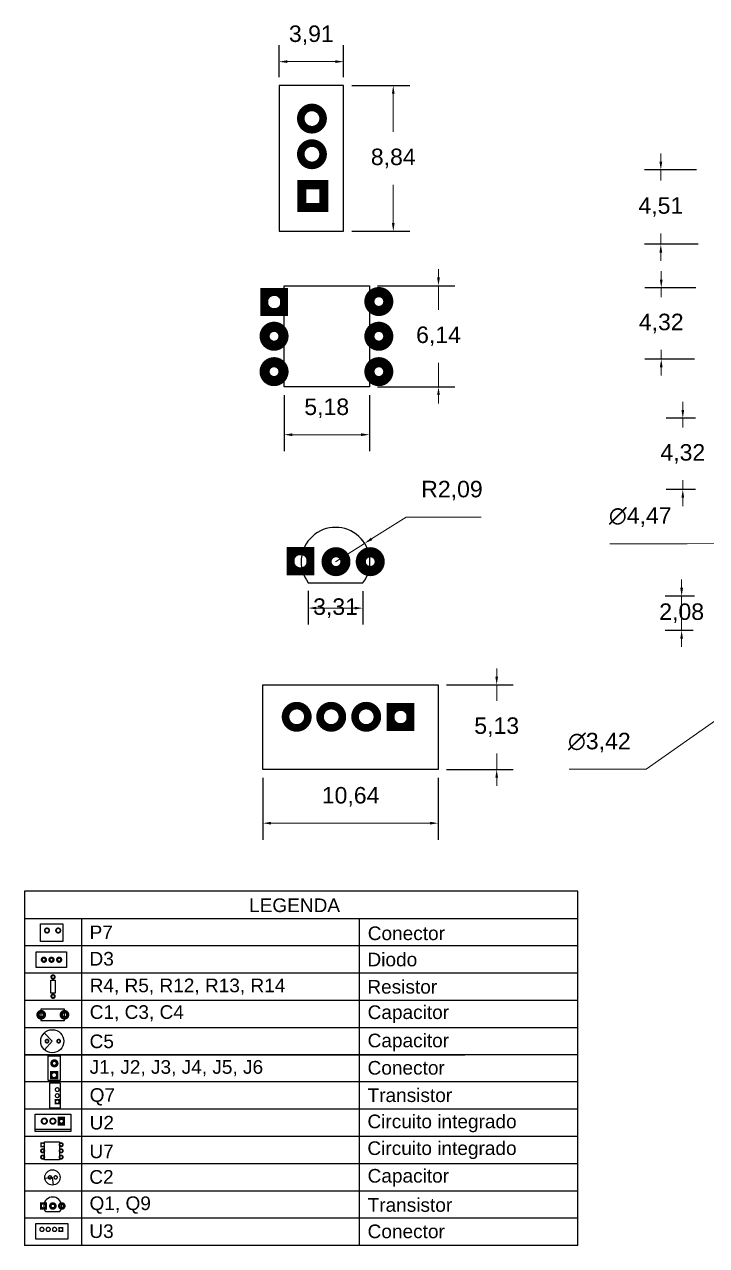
# Model space of a CAD drawing. Header units: millimetres. Extents: x 0 to 2627, y 0 to 23954.
# Drawn here: x 0 to 41.4, y 0 to 74 of the extents above; entities that cross this region are included whole.
import ezdxf

# ---------------------------------------------------------------- set-up
doc = ezdxf.new("R2010")
doc.units = ezdxf.units.MM
doc.layers.add('COTAS', color=7, linetype='Continuous')
doc.layers.add('LEGENDA', color=7, linetype='Continuous')
doc.styles.get("Standard").update_dxf_attribs({"font": 'arial.ttf'})
doc.dimstyles.new('ABNT_PCB_COTAS_MM', dxfattribs={"dimtxt": 1, "dimasz": 0.5, "dimexe": 1, "dimexo": 0.5, "dimgap": 1, "dimtad": 1, "dimtih": 1, "dimtoh": 1, "dimtxsty": 'Standard', "dimcen": 2.5, "dimclrt": 256, "dimadec": 0, "dimazin": 0, "dimtfac": 1, "dimtmove": 0, "dimatfit": 3, "dimfxl": 1, "dimtfillclr": 256, "dimlwd": 18, "dimarcsym": 0})

# ---------------------------------------------------------------- blocks, each defined once
blk = doc.blocks.new('*D32')
at = {"layer": 'COTAS', "color": 0, "linetype": 'Continuous', "lineweight": 18, "transparency": 16777216}
for p, q in [((38.605, 65.721), (38.605, 66.221)), ((38.605, 65.221), (38.605, 64.566)), ((38.605, 60.709), (38.605, 61.364)), ((38.605, 60.209), (38.605, 59.709))]:
    blk.add_line(p, q, dxfattribs=at)
at = {"layer": 'COTAS', "color": 0, "lineweight": -2, "transparency": 16777216}
for p, q in [((40.77, 65.221), (37.605, 65.221)), ((40.879, 60.709), (37.605, 60.709))]:
    blk.add_line(p, q, dxfattribs=at)
at = {"layer": 'COTAS', "color": 0, "transparency": 16777216}
for points in [[(38.521, 65.721), (38.688, 65.721), (38.605, 65.221)], [(38.521, 60.209), (38.688, 60.209), (38.605, 60.709)]]:
    blk.add_solid(points, dxfattribs=at)
at = {"layer": 'Defpoints', "color": 0, "transparency": 16777216}
for p in [(38.605, 65.221), (41.27, 65.221), (41.379, 60.709)]:
    blk.add_point(p, dxfattribs=at)
at = {"layer": 'COTAS', "transparency": 16777216, "insert": (38.605, 62.965), "char_height": 1, "attachment_point": 5}
blk.add_mtext('4,51', dxfattribs=at)
blk = doc.blocks.new('*D34')
at = {"layer": 'COTAS', "color": 0, "linetype": 'Continuous', "lineweight": 18, "transparency": 16777216}
for p, q in [((38.629, 58.568), (38.629, 59.068)), ((38.629, 58.068), (38.629, 57.507)), ((38.629, 53.745), (38.629, 54.305)), ((38.629, 53.245), (38.629, 52.745))]:
    blk.add_line(p, q, dxfattribs=at)
at = {"layer": 'COTAS', "color": 0, "lineweight": -2, "transparency": 16777216}
for p, q in [((40.729, 58.068), (37.629, 58.068)), ((40.649, 53.745), (37.629, 53.745))]:
    blk.add_line(p, q, dxfattribs=at)
at = {"layer": 'COTAS', "color": 0, "transparency": 16777216}
for points in [[(38.545, 58.568), (38.712, 58.568), (38.629, 58.068)], [(38.545, 53.245), (38.712, 53.245), (38.629, 53.745)]]:
    blk.add_solid(points, dxfattribs=at)
at = {"layer": 'Defpoints', "color": 0, "transparency": 16777216}
for p in [(41.229, 58.068), (38.629, 53.745), (41.149, 53.745)]:
    blk.add_point(p, dxfattribs=at)
at = {"layer": 'COTAS', "transparency": 16777216, "insert": (38.629, 55.906), "char_height": 1, "attachment_point": 5}
blk.add_mtext('4,32', dxfattribs=at)
blk = doc.blocks.new('*D36')
at = {"layer": 'COTAS', "color": 0, "linetype": 'Continuous', "lineweight": 18, "transparency": 16777216}
for p, q in [((45.875, 34.606), (46.284, 34.894)), ((45.465, 34.319), (42.666, 32.355)), ((37.712, 28.878), (42.257, 32.068)), ((33.036, 28.878), (37.712, 28.878))]:
    blk.add_line(p, q, dxfattribs=at)
at = {"layer": 'COTAS', "color": 0, "transparency": 16777216}
for points in [[(45.827, 34.675), (45.923, 34.538), (45.465, 34.319)], [(42.209, 32.136), (42.305, 31.999), (42.666, 32.355)]]:
    blk.add_solid(points, dxfattribs=at)
at = {"layer": 'Defpoints', "color": 0, "transparency": 16777216}
for p in [(45.465, 34.319), (42.666, 32.355)]:
    blk.add_point(p, dxfattribs=at)
at = {"layer": 'COTAS', "transparency": 16777216, "insert": (34.874, 30.495), "char_height": 1, "attachment_point": 5}
blk.add_mtext('∅3,42', dxfattribs=at)
blk = doc.blocks.new('*D41')
at = {"layer": 'COTAS', "color": 0, "linetype": 'Continuous', "lineweight": 18, "transparency": 16777216}
for p, q in [((39.867, 39.882), (39.867, 40.382)), ((39.867, 39.382), (39.867, 37.301)), ((39.867, 36.801), (39.867, 36.301))]:
    blk.add_line(p, q, dxfattribs=at)
at = {"layer": 'COTAS', "color": 0, "lineweight": -2, "transparency": 16777216}
for p, q in [((40.646, 39.382), (38.867, 39.382)), ((40.556, 37.301), (38.867, 37.301))]:
    blk.add_line(p, q, dxfattribs=at)
at = {"layer": 'COTAS', "color": 0, "transparency": 16777216}
for points in [[(39.783, 39.882), (39.95, 39.882), (39.867, 39.382)], [(39.783, 36.801), (39.95, 36.801), (39.867, 37.301)]]:
    blk.add_solid(points, dxfattribs=at)
at = {"layer": 'Defpoints', "color": 0, "transparency": 16777216}
for p in [(41.146, 39.382), (39.867, 37.301), (41.056, 37.301)]:
    blk.add_point(p, dxfattribs=at)
at = {"layer": 'COTAS', "transparency": 16777216, "insert": (39.867, 38.342), "char_height": 1, "attachment_point": 5}
blk.add_mtext('2,08', dxfattribs=at)
blk = doc.blocks.new('*D42')
at = {"layer": 'COTAS', "color": 0, "linetype": 'Continuous', "lineweight": 18, "transparency": 16777216}
for p, q in [((35.512, 42.551), (40.197, 42.551)), ((40.197, 42.551), (52.875, 42.622)), ((57.84, 42.65), (53.375, 42.625)), ((58.34, 42.652), (58.84, 42.655))]:
    blk.add_line(p, q, dxfattribs=at)
at = {"layer": 'COTAS', "color": 0, "transparency": 16777216}
for points in [[(52.875, 42.705), (52.876, 42.539), (53.375, 42.625)], [(58.34, 42.736), (58.341, 42.569), (57.84, 42.65)]]:
    blk.add_solid(points, dxfattribs=at)
at = {"layer": 'Defpoints', "color": 0, "transparency": 16777216}
for p in [(53.375, 42.625), (57.84, 42.65)]:
    blk.add_point(p, dxfattribs=at)
at = {"layer": 'COTAS', "transparency": 16777216, "insert": (37.355, 44.169), "char_height": 1, "attachment_point": 5}
blk.add_mtext('∅4,47', dxfattribs=at)
blk = doc.blocks.new('*D44')
at = {"layer": 'COTAS', "color": 0, "linetype": 'Continuous', "lineweight": 18, "transparency": 16777216}
for p, q in [((39.938, 50.657), (39.938, 51.157)), ((39.938, 50.157), (39.938, 49.599)), ((39.938, 45.838), (39.938, 46.397)), ((39.938, 45.338), (39.938, 44.838))]:
    blk.add_line(p, q, dxfattribs=at)
at = {"layer": 'COTAS', "color": 0, "lineweight": -2, "transparency": 16777216}
for p, q in [((40.704, 50.157), (38.938, 50.157)), ((40.704, 45.838), (38.938, 45.838))]:
    blk.add_line(p, q, dxfattribs=at)
at = {"layer": 'COTAS', "color": 0, "transparency": 16777216}
for points in [[(39.855, 50.657), (40.021, 50.657), (39.938, 50.157)], [(39.855, 45.338), (40.021, 45.338), (39.938, 45.838)]]:
    blk.add_solid(points, dxfattribs=at)
at = {"layer": 'Defpoints', "color": 0, "transparency": 16777216}
for p in [(39.938, 50.157), (41.204, 50.157), (41.204, 45.838)]:
    blk.add_point(p, dxfattribs=at)
at = {"layer": 'COTAS', "transparency": 16777216, "insert": (39.938, 47.998), "char_height": 1, "attachment_point": 5}
blk.add_mtext('4,32', dxfattribs=at)
blk = doc.blocks.new('*D71')
at = {"layer": 'COTAS', "color": 0, "lineweight": -2, "transparency": 16777216}
for p, q in [((19.859, 70.334), (23.374, 70.334)), ((19.859, 61.495), (23.374, 61.495))]:
    blk.add_line(p, q, dxfattribs=at)
at = {"layer": 'COTAS', "color": 0, "linetype": 'Continuous', "lineweight": 18, "transparency": 16777216}
for p, q in [((22.374, 69.834), (22.374, 67.516)), ((22.374, 61.995), (22.374, 64.314))]:
    blk.add_line(p, q, dxfattribs=at)
at = {"layer": 'COTAS', "color": 0, "transparency": 16777216}
for points in [[(22.291, 69.834), (22.457, 69.834), (22.374, 70.334)], [(22.291, 61.995), (22.457, 61.995), (22.374, 61.495)]]:
    blk.add_solid(points, dxfattribs=at)
at = {"layer": 'Defpoints', "color": 0, "transparency": 16777216}
for p in [(19.359, 70.334), (22.374, 70.334), (19.359, 61.495)]:
    blk.add_point(p, dxfattribs=at)
at = {"layer": 'COTAS', "transparency": 16777216, "insert": (22.374, 65.915), "char_height": 1, "attachment_point": 5}
blk.add_mtext('8,84', dxfattribs=at)
blk = doc.blocks.new('*D72')
at = {"layer": 'COTAS', "color": 0, "lineweight": -2, "transparency": 16777216}
for p, q in [((15.45, 70.834), (15.45, 72.78)), ((19.359, 70.834), (19.359, 72.78))]:
    blk.add_line(p, q, dxfattribs=at)
at = {"layer": 'COTAS', "color": 0, "linetype": 'Continuous', "lineweight": 18, "transparency": 16777216}
blk.add_line((18.859, 71.78), (15.95, 71.78), dxfattribs=at)
at = {"layer": 'COTAS', "color": 0, "transparency": 16777216}
for points in [[(15.95, 71.864), (15.95, 71.697), (15.45, 71.78)], [(18.859, 71.864), (18.859, 71.697), (19.359, 71.78)]]:
    blk.add_solid(points, dxfattribs=at)
at = {"layer": 'Defpoints', "color": 0, "transparency": 16777216}
for p in [(15.45, 71.78), (15.45, 70.334), (19.359, 70.334)]:
    blk.add_point(p, dxfattribs=at)
at = {"layer": 'COTAS', "transparency": 16777216, "insert": (17.405, 73.381), "char_height": 1, "attachment_point": 5}
blk.add_mtext('3,91', dxfattribs=at)
blk = doc.blocks.new('*D73')
at = {"layer": 'COTAS', "color": 0, "lineweight": -2, "transparency": 16777216}
for p, q in [((15.751, 51.56), (15.751, 48.163)), ((20.927, 51.56), (20.927, 48.163))]:
    blk.add_line(p, q, dxfattribs=at)
at = {"layer": 'COTAS', "color": 0, "linetype": 'Continuous', "lineweight": 18, "transparency": 16777216}
blk.add_line((20.427, 49.163), (16.251, 49.163), dxfattribs=at)
at = {"layer": 'COTAS', "color": 0, "transparency": 16777216}
for points in [[(16.251, 49.246), (16.251, 49.079), (15.751, 49.163)], [(20.427, 49.246), (20.427, 49.079), (20.927, 49.163)]]:
    blk.add_solid(points, dxfattribs=at)
at = {"layer": 'Defpoints', "color": 0, "transparency": 16777216}
for p in [(15.751, 52.06), (20.927, 52.06), (15.751, 49.163)]:
    blk.add_point(p, dxfattribs=at)
at = {"layer": 'COTAS', "transparency": 16777216, "insert": (18.339, 50.764), "char_height": 1, "attachment_point": 5}
blk.add_mtext('5,18', dxfattribs=at)
blk = doc.blocks.new('*D74')
at = {"layer": 'COTAS', "color": 0, "linetype": 'Continuous', "lineweight": 18, "transparency": 16777216}
for p, q in [((25.119, 58.696), (25.119, 59.196)), ((25.119, 58.196), (25.119, 56.729)), ((25.119, 52.06), (25.119, 53.527)), ((25.119, 51.56), (25.119, 51.06))]:
    blk.add_line(p, q, dxfattribs=at)
at = {"layer": 'COTAS', "color": 0, "lineweight": -2, "transparency": 16777216}
for p, q in [((21.427, 58.196), (26.119, 58.196)), ((21.427, 52.06), (26.119, 52.06))]:
    blk.add_line(p, q, dxfattribs=at)
at = {"layer": 'COTAS', "color": 0, "transparency": 16777216}
for points in [[(25.035, 58.696), (25.202, 58.696), (25.119, 58.196)], [(25.035, 51.56), (25.202, 51.56), (25.119, 52.06)]]:
    blk.add_solid(points, dxfattribs=at)
at = {"layer": 'Defpoints', "color": 0, "transparency": 16777216}
for p in [(20.927, 58.196), (20.927, 52.06), (25.119, 52.06)]:
    blk.add_point(p, dxfattribs=at)
at = {"layer": 'COTAS', "transparency": 16777216, "insert": (25.119, 55.128), "char_height": 1, "attachment_point": 5}
blk.add_mtext('6,14', dxfattribs=at)
blk = doc.blocks.new('*D75')
at = {"layer": 'COTAS', "color": 0, "linetype": 'Continuous', "lineweight": 18, "transparency": 16777216}
for p, q in [((23.157, 44.172), (21.06, 42.843)), ((27.713, 44.172), (23.157, 44.172)), ((18.875, 41.458), (20.638, 42.576))]:
    blk.add_line(p, q, dxfattribs=at)
at = {"layer": 'COTAS', "color": 0, "transparency": 16777216}
blk.add_solid([(21.016, 42.914), (21.105, 42.773), (20.638, 42.576)], dxfattribs=at)
at = {"layer": 'Defpoints', "color": 0, "transparency": 16777216}
for p in [(20.638, 42.576), (18.875, 41.458)]:
    blk.add_point(p, dxfattribs=at)
at = {"layer": 'COTAS', "transparency": 16777216, "insert": (25.935, 45.773), "char_height": 1, "attachment_point": 5}
blk.add_mtext('R2,09', dxfattribs=at)
blk = doc.blocks.new('*D76')
at = {"layer": 'COTAS', "color": 0, "lineweight": -2, "transparency": 16777216}
for p, q in [((17.216, 39.69), (17.213, 37.65)), ((20.53, 39.686), (20.528, 37.646))]:
    blk.add_line(p, q, dxfattribs=at)
at = {"layer": 'COTAS', "color": 0, "linetype": 'Continuous', "lineweight": 18, "transparency": 16777216}
blk.add_line((17.714, 38.649), (20.029, 38.647), dxfattribs=at)
at = {"layer": 'COTAS', "color": 0, "transparency": 16777216}
for points in [[(17.715, 38.733), (17.714, 38.566), (17.214, 38.65)], [(20.029, 38.73), (20.029, 38.563), (20.529, 38.646)]]:
    blk.add_solid(points, dxfattribs=at)
at = {"layer": 'Defpoints', "color": 0, "transparency": 16777216}
for p in [(17.216, 40.19), (20.531, 40.186), (20.529, 38.646)]:
    blk.add_point(p, dxfattribs=at)
at = {"layer": 'COTAS', "transparency": 16777216, "insert": (18.872, 38.648), "char_height": 1, "attachment_point": 5}
blk.add_mtext('3,31', dxfattribs=at)
blk = doc.blocks.new('*D77')
at = {"layer": 'COTAS', "color": 0, "lineweight": -2, "transparency": 16777216}
for p, q in [((14.467, 28.366), (14.467, 24.609)), ((25.105, 28.366), (25.105, 24.609))]:
    blk.add_line(p, q, dxfattribs=at)
at = {"layer": 'COTAS', "color": 0, "linetype": 'Continuous', "lineweight": 18, "transparency": 16777216}
blk.add_line((24.605, 25.609), (14.967, 25.609), dxfattribs=at)
at = {"layer": 'COTAS', "color": 0, "transparency": 16777216}
for points in [[(14.967, 25.693), (14.967, 25.526), (14.467, 25.609)], [(24.605, 25.693), (24.605, 25.526), (25.105, 25.609)]]:
    blk.add_solid(points, dxfattribs=at)
at = {"layer": 'Defpoints', "color": 0, "transparency": 16777216}
for p in [(14.467, 28.866), (25.105, 28.866), (14.467, 25.609)]:
    blk.add_point(p, dxfattribs=at)
at = {"layer": 'COTAS', "transparency": 16777216, "insert": (19.786, 27.21), "char_height": 1, "attachment_point": 5}
blk.add_mtext('10,64', dxfattribs=at)
blk = doc.blocks.new('*D78')
at = {"layer": 'COTAS', "color": 0, "linetype": 'Continuous', "lineweight": 18, "transparency": 16777216}
for p, q in [((28.649, 34.496), (28.649, 34.996)), ((28.649, 33.996), (28.649, 33.032)), ((28.649, 28.866), (28.649, 29.83)), ((28.649, 28.366), (28.649, 27.866))]:
    blk.add_line(p, q, dxfattribs=at)
at = {"layer": 'COTAS', "color": 0, "lineweight": -2, "transparency": 16777216}
for p, q in [((25.605, 33.996), (29.649, 33.996)), ((25.605, 28.866), (29.649, 28.866))]:
    blk.add_line(p, q, dxfattribs=at)
at = {"layer": 'COTAS', "color": 0, "transparency": 16777216}
for points in [[(28.566, 34.496), (28.733, 34.496), (28.649, 33.996)], [(28.566, 28.366), (28.733, 28.366), (28.649, 28.866)]]:
    blk.add_solid(points, dxfattribs=at)
at = {"layer": 'Defpoints', "color": 0, "transparency": 16777216}
for p in [(25.105, 33.996), (25.105, 28.866), (28.649, 28.866)]:
    blk.add_point(p, dxfattribs=at)
at = {"layer": 'COTAS', "transparency": 16777216, "insert": (28.649, 31.431), "char_height": 1, "attachment_point": 5}
blk.add_mtext('5,13', dxfattribs=at)

msp = doc.modelspace()

# ---------------------------------------------------------------- linework, layer by layer
at = {"layer": 'COTAS'}
msp.add_line((17.216, 40.19), (20.531, 40.186), dxfattribs=at)
for points in [[(19.359, 70.334), (15.45, 70.334), (15.45, 61.495), (19.359, 61.495)], [(15.751, 58.196), (20.927, 58.196), (20.927, 52.06), (15.751, 52.06)], [(25.105, 28.866), (14.467, 28.866), (14.467, 33.996), (25.105, 33.996)]]:
    msp.add_lwpolyline(points, close=True, dxfattribs=at)
at = {"layer": 'COTAS', "color": 40}
for points, const_width in [([(16.765, 68.329, 1), (18.117, 68.329, 1)], 0.462), ([(16.765, 66.167, 1), (18.117, 66.167, 1)], 0.462), ([(14.586, 57.206, 1), (15.728, 57.206, 1)], 0.39), ([(20.927, 57.237, 1), (22.071, 57.237, 1)], 0.616), ([(14.571, 55.132, 1), (15.715, 55.132, 1)], 0.616), ([(20.927, 55.132, 1), (22.071, 55.132, 1)], 0.616), ([(14.571, 52.986, 1), (15.715, 52.986, 1)], 0.616), ([(20.927, 52.986, 1), (22.071, 52.986, 1)], 0.616), ([(16.177, 41.495, 1), (17.32, 41.495, 1)], 0.39), ([(18.328, 41.465, 1), (19.472, 41.465, 1)], 0.616), ([(20.405, 41.465, 1), (21.549, 41.465, 1)], 0.616), ([(15.841, 32.06, 1), (17.193, 32.06, 1)], 0.462), ([(17.934, 32.06, 1), (19.286, 32.06, 1)], 0.462), ([(20.057, 32.06, 1), (21.409, 32.06, 1)], 0.462), ([(22.245, 32.044, 1), (23.388, 32.044, 1)], 0.39)]:
    msp.add_lwpolyline(points, format="xyb", close=True, dxfattribs=dict(at, const_width=const_width))
for points, const_width in [([(16.823, 64.323), (18.17, 64.323), (18.17, 62.945), (16.823, 62.945)], 0.551), ([(14.562, 57.813), (15.751, 57.813), (15.751, 56.598), (14.562, 56.598)], 0.486), ([(16.154, 42.102), (17.343, 42.102), (17.343, 40.887), (16.154, 40.887)], 0.486), ([(22.222, 32.651), (23.411, 32.651), (23.411, 31.436), (22.222, 31.436)], 0.486)]:
    msp.add_lwpolyline(points, close=True, dxfattribs=dict(at, const_width=const_width))
at = {"layer": 'COTAS'}
msp.add_arc((18.875, 41.458), 2.088, 322.47466, 217.39448, dxfattribs=at)
at = {"layer": 'LEGENDA', "color": 0}
for p, q in [((0, 19.838), (0, 0)), ((0, 19.838), (33.578, 19.838)), ((3.458, 19.838), (3.458, 0)), ((20.306, 19.838), (20.306, 0)), ((33.578, 0), (33.578, 19.838)), ((0, 18.185), (33.578, 18.185)), ((0, 16.531), (33.578, 16.531)), ((0, 14.878), (33.578, 14.878)), ((0, 13.225), (33.578, 13.225)), ((0, 11.572), (26.716, 11.572)), ((33.578, 11.572), (0, 11.572)), ((33.578, 9.919), (0, 9.919)), ((33.578, 8.266), (0, 8.266)), ((33.578, 6.613), (0, 6.613)), ((33.578, 4.959), (0, 4.959)), ((33.578, 3.306), (0, 3.306)), ((33.578, 1.653), (0, 1.653)), ((33.578, 0), (0, 0))]:
    msp.add_line(p, q, dxfattribs=at)
at = {"layer": 'LEGENDA'}
for p, q in [((1.69, 12.39), (1.201, 12.891)), ((1.214, 11.877), (1.69, 12.39)), ((2.81, 7.035), (0.651, 7.033)), ((1.701, 4.133), (1.244, 4.068)), ((1.766, 3.676), (1.701, 4.133)), ((1.283, 2.065), (2.152, 2.064))]:
    msp.add_line(p, q, dxfattribs=at)
msp.add_lwpolyline([(33.578, 19.838), (33.578, 21.491), (0, 21.491), (0, 19.838)], dxfattribs=at)
for points in [[(0.967, 19.513), (2.334, 19.513), (2.334, 18.442), (0.967, 18.442)], [(0.71, 17.812), (2.563, 17.812), (2.563, 16.85), (0.71, 16.85)], [(1.597, 16.096), (1.861, 16.096), (1.861, 15.298), (1.597, 15.298)], [(0.99, 14.34), (0.99, 13.642), (2.439, 13.642), (2.439, 14.34)], [(2.177, 11.498), (2.177, 10.003), (1.434, 10.003), (1.434, 11.498)], [(2.193, 9.843), (1.531, 9.843), (1.531, 8.346), (2.193, 8.346)], [(2.81, 6.925), (0.651, 6.925), (0.651, 7.973), (2.81, 7.973)], [(1.213, 6.284), (2.128, 6.284), (2.128, 5.2), (1.213, 5.2)], [(2.625, 0.398), (0.691, 0.398), (0.691, 1.331), (2.625, 1.331)]]:
    msp.add_lwpolyline(points, close=True, dxfattribs=at)
at = {"layer": 'LEGENDA', "color": 40}
for points, const_width in [([(1.235, 19.103, 1), (1.507, 19.103, 1)], 0.102), ([(1.914, 19.103, 1), (2.187, 19.103, 1)], 0.102), ([(1.057, 17.33, 1), (1.306, 17.33, 1)], 0.134), ([(1.52, 17.33, 1), (1.769, 17.33, 1)], 0.134), ([(1.982, 17.33, 1), (2.231, 17.33, 1)], 0.134), ([(1.632, 16.286, 1), (1.844, 16.286, 1)], 0.114), ([(1.632, 15.117, 1), (1.844, 15.117, 1)], 0.114), ([(0.825, 13.992, 1), (1.209, 13.992, 1)], 0.206), ([(2.239, 13.992, 1), (2.623, 13.992, 1)], 0.206), ([(1.274, 12.394, 1), (1.466, 12.394, 1)], 0.103), ([(1.982, 12.394, 1), (2.173, 12.394, 1)], 0.103), ([(1.653, 11.051, 1), (1.985, 11.051, 1)], 0.168), ([(1.636, 10.334, 1), (1.971, 10.334, 1)], 0.114), ([(1.876, 9.455, 1), (2.105, 9.455, 1)], 0.0782), ([(1.876, 9.089, 1), (2.105, 9.089, 1)], 0.0782), ([(1.887, 8.722, 1), (2.093, 8.722, 1)], 0.0703), ([(1.043, 7.544, 1), (1.373, 7.544, 1)], 0.113), ([(1.563, 7.544, 1), (1.892, 7.544, 1)], 0.113), ([(2.121, 7.541, 1), (2.367, 7.541, 1)], 0.0842), ([(1.007, 6.109, 1), (1.209, 6.109, 1)], 0.069), ([(2.128, 6.115, 1), (2.33, 6.115, 1)], 0.109), ([(1.005, 5.743, 1), (1.207, 5.743, 1)], 0.109), ([(1.005, 5.363, 1), (1.207, 5.363, 1)], 0.109), ([(2.128, 5.743, 1), (2.33, 5.743, 1)], 0.109), ([(2.128, 5.363, 1), (2.33, 5.363, 1)], 0.109), ([(1.451, 4.134, 1), (1.644, 4.134, 1)], 0.0836), ([(1.797, 4.134, 1), (1.991, 4.134, 1)], 0.0836), ([(1.011, 2.407, 1), (1.31, 2.407, 1)], 0.102), ([(1.575, 2.399, 1), (1.875, 2.399, 1)], 0.161), ([(2.119, 2.399, 1), (2.419, 2.399, 1)], 0.161), ([(0.94, 0.979, 1), (1.186, 0.979, 1)], 0.084), ([(1.321, 0.979, 1), (1.567, 0.979, 1)], 0.084), ([(1.707, 0.979, 1), (1.953, 0.979, 1)], 0.084), ([(2.105, 0.976, 1), (2.313, 0.976, 1)], 0.071)]:
    msp.add_lwpolyline(points, format="xyb", close=True, dxfattribs=dict(at, const_width=const_width))
for points, const_width in [([(1.63, 10.512), (1.978, 10.512), (1.978, 10.156), (1.63, 10.156)], 0.143), ([(1.872, 8.835), (2.1, 8.835), (2.1, 8.601), (1.872, 8.601)], 0.0934), ([(2.087, 7.751), (2.397, 7.751), (2.397, 7.336), (2.087, 7.336)], 0.129), ([(1.003, 6.217), (1.213, 6.217), (1.213, 6.002), (1.003, 6.002)], 0.086), ([(1.005, 2.566), (1.316, 2.566), (1.316, 2.248), (1.005, 2.248)], 0.127), ([(2.101, 1.087), (2.317, 1.087), (2.317, 0.866), (2.101, 0.866)], 0.0884)]:
    msp.add_lwpolyline(points, close=True, dxfattribs=dict(at, const_width=const_width))
at = {"layer": 'LEGENDA'}
for centre, radius in [((1.69, 12.39), 0.7), ((1.701, 4.133), 0.462)]:
    msp.add_circle(centre, radius, dxfattribs=at)
msp.add_arc((1.718, 2.397), 0.547, 322.47466, 217.39448, dxfattribs=at)

# ---------------------------------------------------------------- texts
at = {"layer": 'LEGENDA', "color": 0, "attachment_point": 1}
for s, width, heights, insert, char_height in [('LEGENDA', 10.93113, [0], (13.628, 21.047), 0.8266), ('P7', 10.93113, [0], (3.954, 19.406), 0.8266), ('Conector', 9.20777, [0], (20.826, 19.348), 0.8266), ('D3', 10.93113, [0], (3.948, 17.804), 0.8266), ('Diodo', 9.20777, [0], (20.81, 17.758), 0.8266), ('R4, R5, R12, R13, R14', 15.20943, [1.048], (3.957, 16.188), 0.82657), ('Resistor', 9.20777, [0], (20.803, 16.104), 0.8266), ('C1, C3, C4', 10.93113, [0], (3.962, 14.571), 0.8266), ('Capacitor', 9.20777, [0], (20.818, 14.562), 0.8266), ('C5', 10.93113, [0], (3.954, 12.797), 0.8266), ('Capacitor', 9.20777, [0], (20.818, 12.848), 0.8266), ('J1, J2, J3, J4, J5, J6', 15.19583, [1.06], (3.956, 11.242), 0.82657), ('Conector', 9.20777, [0], (20.815, 11.192), 0.8266), ('Q7', 10.93113, [0], (3.959, 9.542), 0.8266), ('Transistor', 9.20777, [0], (20.815, 9.53), 0.8266), ('U2', 10.93113, [0], (3.954, 7.865), 0.8266), ('Circuito integrado', 16.21796, [1.144], (20.809, 7.942), 0.82657), ('U7', 10.93113, [0], (3.945, 6.125), 0.8266), ('Circuito integrado', 15.76021, [1.36], (20.807, 6.319), 0.82657), ('C2', 10.93113, [0], (3.934, 4.575), 0.8266), ('Capacitor', 9.20777, [0], (20.817, 4.644), 0.8266), ('Q1, Q9', 10.93113, [0], (3.951, 2.979), 0.8266), ('Transistor', 9.20777, [0], (20.817, 2.876), 0.8266), ('U3', 10.93113, [0], (3.939, 1.286), 0.8266), ('Conector', 9.20777, [0], (20.818, 1.275), 0.8266)]:
    msp.add_mtext_dynamic_manual_height_columns(s, width=width, gutter_width=4.133, heights=heights, dxfattribs=dict(at, insert=insert, char_height=char_height))

# ---------------------------------------------------------------- dimensions: what is measured, and where the dimension line sits
at = {"layer": 'COTAS'}
dim = msp.add_linear_dim(base=(15.45, 71.78), p1=(19.359, 70.334), p2=(15.45, 70.334), dimstyle='ABNT_PCB_COTAS_MM', dxfattribs=at)
dim.commit()
dim.dimension.update_dxf_attribs({"geometry": '*D72', "text_midpoint": (17.405, 71.78), "dimtype": 160})
for base, p1, p2, picture, middle in [((22.374, 70.334), (19.359, 61.495), (19.359, 70.334), '*D71', (22.374, 65.915)), ((38.605, 65.221), (41.379, 60.709), (41.27, 65.221), '*D32', (38.605, 62.965)), ((25.119, 52.06), (20.927, 58.196), (20.927, 52.06), '*D74', (25.119, 55.128)), ((38.629, 53.745), (41.229, 58.068), (41.149, 53.745), '*D34', (38.629, 55.906)), ((39.938, 50.157), (41.204, 45.838), (41.204, 50.157), '*D44', (39.938, 47.998)), ((28.649, 28.866), (25.105, 33.996), (25.105, 28.866), '*D78', (28.649, 31.431))]:
    dim = msp.add_linear_dim(base=base, p1=p1, p2=p2, angle=90, dimstyle='ABNT_PCB_COTAS_MM', dxfattribs=at)
    dim.commit()
    dim.dimension.update_dxf_attribs({"geometry": picture, "text_midpoint": middle})
for base, p1, p2, picture, middle in [((15.751, 49.163), (20.927, 52.06), (15.751, 52.06), '*D73', (18.339, 50.764)), ((14.467, 25.609), (25.105, 28.866), (14.467, 28.866), '*D77', (19.786, 27.21))]:
    dim = msp.add_linear_dim(base=base, p1=p1, p2=p2, dimstyle='ABNT_PCB_COTAS_MM', dxfattribs=at)
    dim.commit()
    dim.dimension.update_dxf_attribs({"geometry": picture, "text_midpoint": middle})
dim = msp.add_radius_dim(center=(18.875, 41.458), mpoint=(20.638, 42.576), dimstyle='ABNT_PCB_COTAS_MM', dxfattribs=at)
dim.commit()
dim.dimension.update_dxf_attribs({"geometry": '*D75', "text_midpoint": (25.935, 44.172), "dimtype": 164})
for p1, p2, picture, middle in [((57.84, 42.65), (53.375, 42.625), '*D42', (40.197, 42.551)), ((45.465, 34.319), (42.666, 32.355), '*D36', (34.874, 28.878))]:
    dim = msp.add_diameter_dim_2p(p1=p1, p2=p2, dimstyle='ABNT_PCB_COTAS_MM', dxfattribs=at)
    dim.commit()
    dim.dimension.update_dxf_attribs({"geometry": picture, "text_midpoint": middle, "dimtype": 163})
for base, p1, p2, angle, picture, middle, dimtype in [((20.5289, 38.6461), (17.2162, 40.1897), (20.5306, 40.1859), 359.93457, '*D76', (18.8717, 38.648), 161), ((39.867, 37.301), (41.146, 39.382), (41.056, 37.301), 90, '*D41', (39.867, 38.342), 160)]:
    dim = msp.add_linear_dim(base=base, p1=p1, p2=p2, angle=angle, dimstyle='ABNT_PCB_COTAS_MM', dxfattribs=at)
    dim.commit()
    dim.dimension.update_dxf_attribs({"geometry": picture, "text_midpoint": middle, "dimtype": dimtype})

doc.saveas('drawing.dxf')
